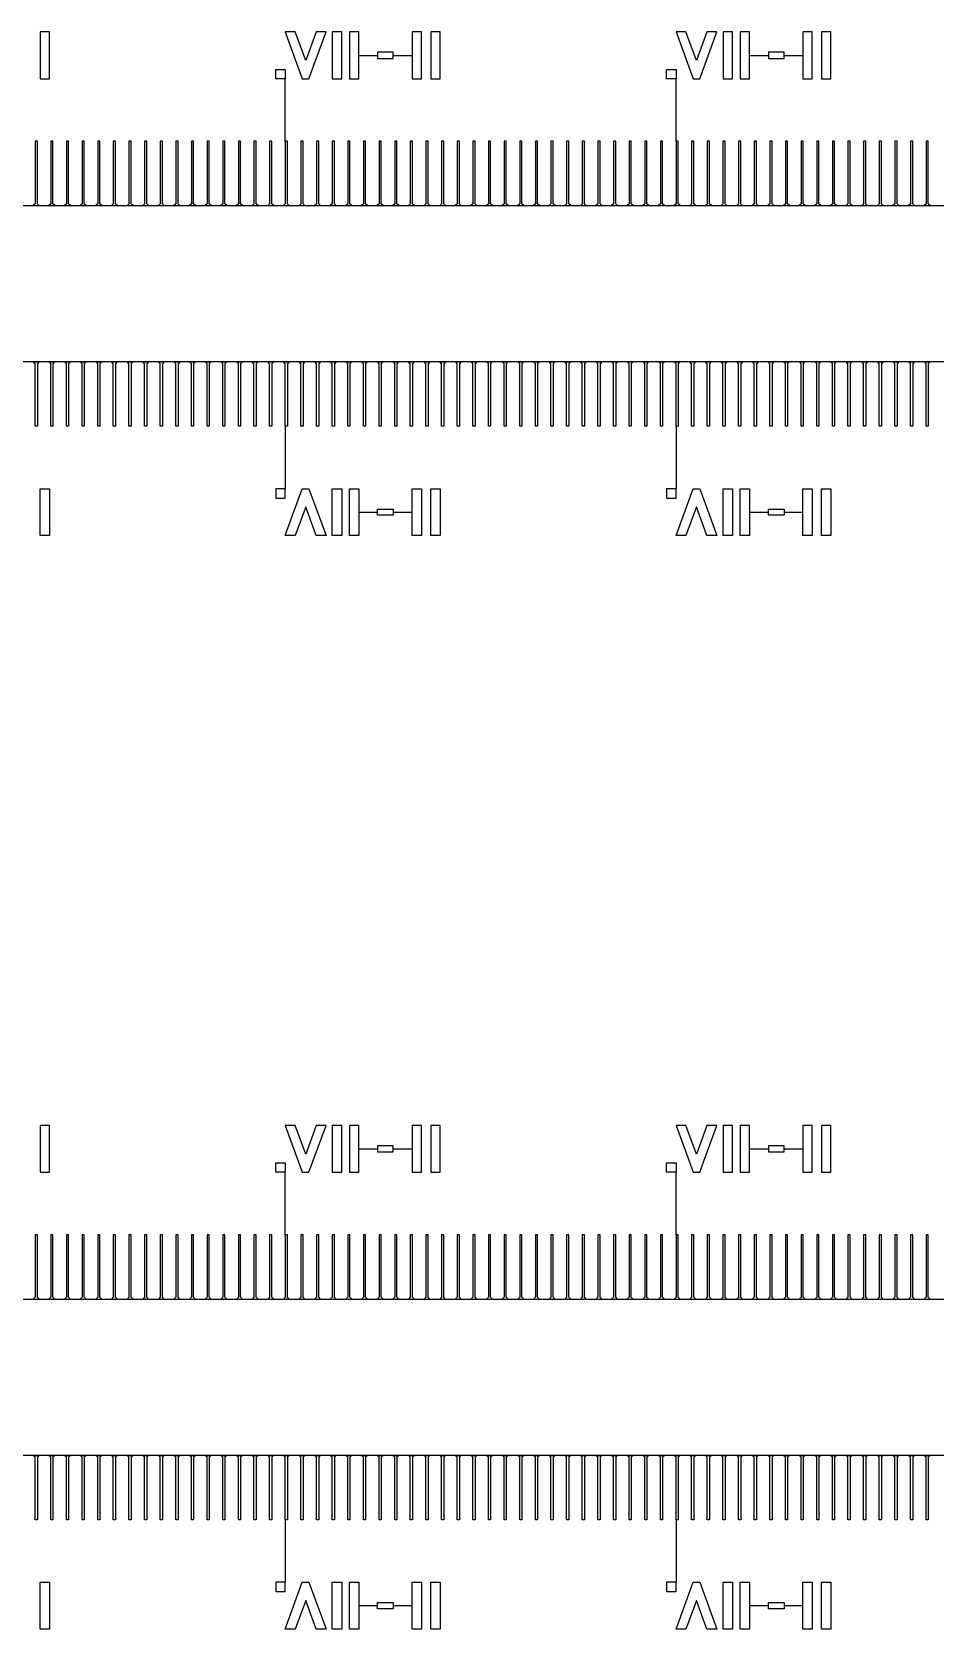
# Model space of a CAD drawing. Extents: x 135699 to 160699, y 112501 to 137501.
# Drawn here: x 146744 to 147033, y 130746 to 131257 of the extents above; entities that cross this region are included whole.
import ezdxf

# ---------------------------------------------------------------- set-up
doc = ezdxf.new("R2010")
doc.units = 13
doc.layers.add('0.7', color=50, linetype='Continuous')
doc.layers.add('Main', color=140, linetype='Continuous')
doc.layers.add('Write', color=7, linetype='Continuous', true_color=0x839eaa)

msp = doc.modelspace()

# ---------------------------------------------------------------- linework, layer by layer
for p, q in [((146848.23, 131249.41), (146854.23, 131249.41)), ((146859.23, 131249.41), (146865.23, 131249.41)), ((146973.23, 131249.41), (146979.23, 131249.41)), ((146984.23, 131249.41), (146990.23, 131249.41)), ((146824.68, 131221.91), (146824.68, 131241.91)), ((146949.68, 131221.91), (146949.68, 131241.91)), ((146824.68, 131130.71), (146824.68, 131110.71)), ((146949.68, 131130.71), (146949.68, 131110.71)), ((146848.23, 131103.21), (146854.23, 131103.21)), ((146859.23, 131103.21), (146865.23, 131103.21)), ((146973.23, 131103.21), (146979.23, 131103.21)), ((146984.23, 131103.21), (146990.23, 131103.21)), ((146848.23, 130899.41), (146854.23, 130899.41)), ((146859.23, 130899.41), (146865.23, 130899.41)), ((146973.23, 130899.41), (146979.23, 130899.41)), ((146984.23, 130899.41), (146990.23, 130899.41)), ((146824.68, 130871.91), (146824.68, 130891.91)), ((146949.68, 130871.91), (146949.68, 130891.91)), ((146824.68, 130780.71), (146824.68, 130760.71)), ((146949.68, 130780.71), (146949.68, 130760.71)), ((146848.23, 130753.21), (146854.23, 130753.21)), ((146859.23, 130753.21), (146865.23, 130753.21)), ((146973.23, 130753.21), (146979.23, 130753.21)), ((146984.23, 130753.21), (146990.23, 130753.21))]:
    msp.add_line(p, q)
at = {"layer": '0.7'}
for points in [[(146745.98, 131201.31), (146745.38, 131201.91), (146745.38, 131221.91), (146744.68, 131221.91), (146744.68, 131201.91), (146744.08, 131201.31)], [(146750.98, 131201.31), (146750.38, 131201.91), (146750.38, 131221.91), (146749.68, 131221.91), (146749.68, 131201.91), (146749.08, 131201.31)], [(146755.98, 131201.31), (146755.38, 131201.91), (146755.38, 131221.91), (146754.68, 131221.91), (146754.68, 131201.91), (146754.08, 131201.31)], [(146760.98, 131201.31), (146760.38, 131201.91), (146760.38, 131221.91), (146759.68, 131221.91), (146759.68, 131201.91), (146759.08, 131201.31)], [(146765.98, 131201.31), (146765.38, 131201.91), (146765.38, 131221.91), (146764.68, 131221.91), (146764.68, 131201.91), (146764.08, 131201.31)], [(146770.98, 131201.31), (146770.38, 131201.91), (146770.38, 131221.91), (146769.68, 131221.91), (146769.68, 131201.91), (146769.08, 131201.31)], [(146775.98, 131201.31), (146775.38, 131201.91), (146775.38, 131221.91), (146774.68, 131221.91), (146774.68, 131201.91), (146774.08, 131201.31)], [(146780.98, 131201.31), (146780.38, 131201.91), (146780.38, 131221.91), (146779.68, 131221.91), (146779.68, 131201.91), (146779.08, 131201.31)], [(146785.98, 131201.31), (146785.38, 131201.91), (146785.38, 131221.91), (146784.68, 131221.91), (146784.68, 131201.91), (146784.08, 131201.31)], [(146790.98, 131201.31), (146790.38, 131201.91), (146790.38, 131221.91), (146789.68, 131221.91), (146789.68, 131201.91), (146789.08, 131201.31)], [(146795.98, 131201.31), (146795.38, 131201.91), (146795.38, 131221.91), (146794.68, 131221.91), (146794.68, 131201.91), (146794.08, 131201.31)], [(146800.98, 131201.31), (146800.38, 131201.91), (146800.38, 131221.91), (146799.68, 131221.91), (146799.68, 131201.91), (146799.08, 131201.31)], [(146805.98, 131201.31), (146805.38, 131201.91), (146805.38, 131221.91), (146804.68, 131221.91), (146804.68, 131201.91), (146804.08, 131201.31)], [(146810.98, 131201.31), (146810.38, 131201.91), (146810.38, 131221.91), (146809.68, 131221.91), (146809.68, 131201.91), (146809.08, 131201.31)], [(146815.98, 131201.31), (146815.38, 131201.91), (146815.38, 131221.91), (146814.68, 131221.91), (146814.68, 131201.91), (146814.08, 131201.31)], [(146820.98, 131201.31), (146820.38, 131201.91), (146820.38, 131221.91), (146819.68, 131221.91), (146819.68, 131201.91), (146819.08, 131201.31)], [(146825.98, 131201.31), (146825.38, 131201.91), (146825.38, 131221.91), (146824.68, 131221.91), (146824.68, 131201.91), (146824.08, 131201.31)], [(146830.98, 131201.31), (146830.38, 131201.91), (146830.38, 131221.91), (146829.68, 131221.91), (146829.68, 131201.91), (146829.08, 131201.31)], [(146835.98, 131201.31), (146835.38, 131201.91), (146835.38, 131221.91), (146834.68, 131221.91), (146834.68, 131201.91), (146834.08, 131201.31)], [(146840.98, 131201.31), (146840.38, 131201.91), (146840.38, 131221.91), (146839.68, 131221.91), (146839.68, 131201.91), (146839.08, 131201.31)], [(146845.98, 131201.31), (146845.38, 131201.91), (146845.38, 131221.91), (146844.68, 131221.91), (146844.68, 131201.91), (146844.08, 131201.31)], [(146850.98, 131201.31), (146850.38, 131201.91), (146850.38, 131221.91), (146849.68, 131221.91), (146849.68, 131201.91), (146849.08, 131201.31)], [(146855.98, 131201.31), (146855.38, 131201.91), (146855.38, 131221.91), (146854.68, 131221.91), (146854.68, 131201.91), (146854.08, 131201.31)], [(146860.98, 131201.31), (146860.38, 131201.91), (146860.38, 131221.91), (146859.68, 131221.91), (146859.68, 131201.91), (146859.08, 131201.31)], [(146865.98, 131201.31), (146865.38, 131201.91), (146865.38, 131221.91), (146864.68, 131221.91), (146864.68, 131201.91), (146864.08, 131201.31)], [(146870.98, 131201.31), (146870.38, 131201.91), (146870.38, 131221.91), (146869.68, 131221.91), (146869.68, 131201.91), (146869.08, 131201.31)], [(146875.98, 131201.31), (146875.38, 131201.91), (146875.38, 131221.91), (146874.68, 131221.91), (146874.68, 131201.91), (146874.08, 131201.31)], [(146880.98, 131201.31), (146880.38, 131201.91), (146880.38, 131221.91), (146879.68, 131221.91), (146879.68, 131201.91), (146879.08, 131201.31)], [(146885.98, 131201.31), (146885.38, 131201.91), (146885.38, 131221.91), (146884.68, 131221.91), (146884.68, 131201.91), (146884.08, 131201.31)], [(146890.98, 131201.31), (146890.38, 131201.91), (146890.38, 131221.91), (146889.68, 131221.91), (146889.68, 131201.91), (146889.08, 131201.31)], [(146895.98, 131201.31), (146895.38, 131201.91), (146895.38, 131221.91), (146894.68, 131221.91), (146894.68, 131201.91), (146894.08, 131201.31)], [(146900.98, 131201.31), (146900.38, 131201.91), (146900.38, 131221.91), (146899.68, 131221.91), (146899.68, 131201.91), (146899.08, 131201.31)], [(146905.98, 131201.31), (146905.38, 131201.91), (146905.38, 131221.91), (146904.68, 131221.91), (146904.68, 131201.91), (146904.08, 131201.31)], [(146910.98, 131201.31), (146910.38, 131201.91), (146910.38, 131221.91), (146909.68, 131221.91), (146909.68, 131201.91), (146909.08, 131201.31)], [(146915.98, 131201.31), (146915.38, 131201.91), (146915.38, 131221.91), (146914.68, 131221.91), (146914.68, 131201.91), (146914.08, 131201.31)], [(146920.98, 131201.31), (146920.38, 131201.91), (146920.38, 131221.91), (146919.68, 131221.91), (146919.68, 131201.91), (146919.08, 131201.31)], [(146925.98, 131201.31), (146925.38, 131201.91), (146925.38, 131221.91), (146924.68, 131221.91), (146924.68, 131201.91), (146924.08, 131201.31)], [(146930.98, 131201.31), (146930.38, 131201.91), (146930.38, 131221.91), (146929.68, 131221.91), (146929.68, 131201.91), (146929.08, 131201.31)], [(146935.98, 131201.31), (146935.38, 131201.91), (146935.38, 131221.91), (146934.68, 131221.91), (146934.68, 131201.91), (146934.08, 131201.31)], [(146940.98, 131201.31), (146940.38, 131201.91), (146940.38, 131221.91), (146939.68, 131221.91), (146939.68, 131201.91), (146939.08, 131201.31)], [(146945.98, 131201.31), (146945.38, 131201.91), (146945.38, 131221.91), (146944.68, 131221.91), (146944.68, 131201.91), (146944.08, 131201.31)], [(146950.98, 131201.31), (146950.38, 131201.91), (146950.38, 131221.91), (146949.68, 131221.91), (146949.68, 131201.91), (146949.08, 131201.31)], [(146955.98, 131201.31), (146955.38, 131201.91), (146955.38, 131221.91), (146954.68, 131221.91), (146954.68, 131201.91), (146954.08, 131201.31)], [(146960.98, 131201.31), (146960.38, 131201.91), (146960.38, 131221.91), (146959.68, 131221.91), (146959.68, 131201.91), (146959.08, 131201.31)], [(146965.98, 131201.31), (146965.38, 131201.91), (146965.38, 131221.91), (146964.68, 131221.91), (146964.68, 131201.91), (146964.08, 131201.31)], [(146970.98, 131201.31), (146970.38, 131201.91), (146970.38, 131221.91), (146969.68, 131221.91), (146969.68, 131201.91), (146969.08, 131201.31)], [(146975.98, 131201.31), (146975.38, 131201.91), (146975.38, 131221.91), (146974.68, 131221.91), (146974.68, 131201.91), (146974.08, 131201.31)], [(146980.98, 131201.31), (146980.38, 131201.91), (146980.38, 131221.91), (146979.68, 131221.91), (146979.68, 131201.91), (146979.08, 131201.31)], [(146985.98, 131201.31), (146985.38, 131201.91), (146985.38, 131221.91), (146984.68, 131221.91), (146984.68, 131201.91), (146984.08, 131201.31)], [(146990.98, 131201.31), (146990.38, 131201.91), (146990.38, 131221.91), (146989.68, 131221.91), (146989.68, 131201.91), (146989.08, 131201.31)], [(146995.98, 131201.31), (146995.38, 131201.91), (146995.38, 131221.91), (146994.68, 131221.91), (146994.68, 131201.91), (146994.08, 131201.31)], [(147000.98, 131201.31), (147000.38, 131201.91), (147000.38, 131221.91), (146999.68, 131221.91), (146999.68, 131201.91), (146999.08, 131201.31)], [(147005.98, 131201.31), (147005.38, 131201.91), (147005.38, 131221.91), (147004.68, 131221.91), (147004.68, 131201.91), (147004.08, 131201.31)], [(147010.98, 131201.31), (147010.38, 131201.91), (147010.38, 131221.91), (147009.68, 131221.91), (147009.68, 131201.91), (147009.08, 131201.31)], [(147015.98, 131201.31), (147015.38, 131201.91), (147015.38, 131221.91), (147014.68, 131221.91), (147014.68, 131201.91), (147014.08, 131201.31)], [(147020.98, 131201.31), (147020.38, 131201.91), (147020.38, 131221.91), (147019.68, 131221.91), (147019.68, 131201.91), (147019.08, 131201.31)], [(147025.98, 131201.31), (147025.38, 131201.91), (147025.38, 131221.91), (147024.68, 131221.91), (147024.68, 131201.91), (147024.08, 131201.31)], [(147030.98, 131201.31), (147030.38, 131201.91), (147030.38, 131221.91), (147029.68, 131221.91), (147029.68, 131201.91), (147029.08, 131201.31)], [(146745.98, 131151.31), (146745.38, 131150.71), (146745.38, 131130.71), (146744.68, 131130.71), (146744.68, 131150.71), (146744.08, 131151.31)], [(146750.98, 131151.31), (146750.38, 131150.71), (146750.38, 131130.71), (146749.68, 131130.71), (146749.68, 131150.71), (146749.08, 131151.31)], [(146755.98, 131151.31), (146755.38, 131150.71), (146755.38, 131130.71), (146754.68, 131130.71), (146754.68, 131150.71), (146754.08, 131151.31)], [(146760.98, 131151.31), (146760.38, 131150.71), (146760.38, 131130.71), (146759.68, 131130.71), (146759.68, 131150.71), (146759.08, 131151.31)], [(146765.98, 131151.31), (146765.38, 131150.71), (146765.38, 131130.71), (146764.68, 131130.71), (146764.68, 131150.71), (146764.08, 131151.31)], [(146770.98, 131151.31), (146770.38, 131150.71), (146770.38, 131130.71), (146769.68, 131130.71), (146769.68, 131150.71), (146769.08, 131151.31)], [(146775.98, 131151.31), (146775.38, 131150.71), (146775.38, 131130.71), (146774.68, 131130.71), (146774.68, 131150.71), (146774.08, 131151.31)], [(146780.98, 131151.31), (146780.38, 131150.71), (146780.38, 131130.71), (146779.68, 131130.71), (146779.68, 131150.71), (146779.08, 131151.31)], [(146785.98, 131151.31), (146785.38, 131150.71), (146785.38, 131130.71), (146784.68, 131130.71), (146784.68, 131150.71), (146784.08, 131151.31)], [(146790.98, 131151.31), (146790.38, 131150.71), (146790.38, 131130.71), (146789.68, 131130.71), (146789.68, 131150.71), (146789.08, 131151.31)], [(146795.98, 131151.31), (146795.38, 131150.71), (146795.38, 131130.71), (146794.68, 131130.71), (146794.68, 131150.71), (146794.08, 131151.31)], [(146800.98, 131151.31), (146800.38, 131150.71), (146800.38, 131130.71), (146799.68, 131130.71), (146799.68, 131150.71), (146799.08, 131151.31)], [(146805.98, 131151.31), (146805.38, 131150.71), (146805.38, 131130.71), (146804.68, 131130.71), (146804.68, 131150.71), (146804.08, 131151.31)], [(146810.98, 131151.31), (146810.38, 131150.71), (146810.38, 131130.71), (146809.68, 131130.71), (146809.68, 131150.71), (146809.08, 131151.31)], [(146815.98, 131151.31), (146815.38, 131150.71), (146815.38, 131130.71), (146814.68, 131130.71), (146814.68, 131150.71), (146814.08, 131151.31)], [(146820.98, 131151.31), (146820.38, 131150.71), (146820.38, 131130.71), (146819.68, 131130.71), (146819.68, 131150.71), (146819.08, 131151.31)], [(146825.98, 131151.31), (146825.38, 131150.71), (146825.38, 131130.71), (146824.68, 131130.71), (146824.68, 131150.71), (146824.08, 131151.31)], [(146830.98, 131151.31), (146830.38, 131150.71), (146830.38, 131130.71), (146829.68, 131130.71), (146829.68, 131150.71), (146829.08, 131151.31)], [(146835.98, 131151.31), (146835.38, 131150.71), (146835.38, 131130.71), (146834.68, 131130.71), (146834.68, 131150.71), (146834.08, 131151.31)], [(146840.98, 131151.31), (146840.38, 131150.71), (146840.38, 131130.71), (146839.68, 131130.71), (146839.68, 131150.71), (146839.08, 131151.31)], [(146845.98, 131151.31), (146845.38, 131150.71), (146845.38, 131130.71), (146844.68, 131130.71), (146844.68, 131150.71), (146844.08, 131151.31)], [(146850.98, 131151.31), (146850.38, 131150.71), (146850.38, 131130.71), (146849.68, 131130.71), (146849.68, 131150.71), (146849.08, 131151.31)], [(146855.98, 131151.31), (146855.38, 131150.71), (146855.38, 131130.71), (146854.68, 131130.71), (146854.68, 131150.71), (146854.08, 131151.31)], [(146860.98, 131151.31), (146860.38, 131150.71), (146860.38, 131130.71), (146859.68, 131130.71), (146859.68, 131150.71), (146859.08, 131151.31)], [(146865.98, 131151.31), (146865.38, 131150.71), (146865.38, 131130.71), (146864.68, 131130.71), (146864.68, 131150.71), (146864.08, 131151.31)], [(146870.98, 131151.31), (146870.38, 131150.71), (146870.38, 131130.71), (146869.68, 131130.71), (146869.68, 131150.71), (146869.08, 131151.31)], [(146875.98, 131151.31), (146875.38, 131150.71), (146875.38, 131130.71), (146874.68, 131130.71), (146874.68, 131150.71), (146874.08, 131151.31)], [(146880.98, 131151.31), (146880.38, 131150.71), (146880.38, 131130.71), (146879.68, 131130.71), (146879.68, 131150.71), (146879.08, 131151.31)], [(146885.98, 131151.31), (146885.38, 131150.71), (146885.38, 131130.71), (146884.68, 131130.71), (146884.68, 131150.71), (146884.08, 131151.31)], [(146890.98, 131151.31), (146890.38, 131150.71), (146890.38, 131130.71), (146889.68, 131130.71), (146889.68, 131150.71), (146889.08, 131151.31)], [(146895.98, 131151.31), (146895.38, 131150.71), (146895.38, 131130.71), (146894.68, 131130.71), (146894.68, 131150.71), (146894.08, 131151.31)], [(146900.98, 131151.31), (146900.38, 131150.71), (146900.38, 131130.71), (146899.68, 131130.71), (146899.68, 131150.71), (146899.08, 131151.31)], [(146905.98, 131151.31), (146905.38, 131150.71), (146905.38, 131130.71), (146904.68, 131130.71), (146904.68, 131150.71), (146904.08, 131151.31)], [(146910.98, 131151.31), (146910.38, 131150.71), (146910.38, 131130.71), (146909.68, 131130.71), (146909.68, 131150.71), (146909.08, 131151.31)], [(146915.98, 131151.31), (146915.38, 131150.71), (146915.38, 131130.71), (146914.68, 131130.71), (146914.68, 131150.71), (146914.08, 131151.31)], [(146920.98, 131151.31), (146920.38, 131150.71), (146920.38, 131130.71), (146919.68, 131130.71), (146919.68, 131150.71), (146919.08, 131151.31)], [(146925.98, 131151.31), (146925.38, 131150.71), (146925.38, 131130.71), (146924.68, 131130.71), (146924.68, 131150.71), (146924.08, 131151.31)], [(146930.98, 131151.31), (146930.38, 131150.71), (146930.38, 131130.71), (146929.68, 131130.71), (146929.68, 131150.71), (146929.08, 131151.31)], [(146935.98, 131151.31), (146935.38, 131150.71), (146935.38, 131130.71), (146934.68, 131130.71), (146934.68, 131150.71), (146934.08, 131151.31)], [(146940.98, 131151.31), (146940.38, 131150.71), (146940.38, 131130.71), (146939.68, 131130.71), (146939.68, 131150.71), (146939.08, 131151.31)], [(146945.98, 131151.31), (146945.38, 131150.71), (146945.38, 131130.71), (146944.68, 131130.71), (146944.68, 131150.71), (146944.08, 131151.31)], [(146950.98, 131151.31), (146950.38, 131150.71), (146950.38, 131130.71), (146949.68, 131130.71), (146949.68, 131150.71), (146949.08, 131151.31)], [(146955.98, 131151.31), (146955.38, 131150.71), (146955.38, 131130.71), (146954.68, 131130.71), (146954.68, 131150.71), (146954.08, 131151.31)], [(146960.98, 131151.31), (146960.38, 131150.71), (146960.38, 131130.71), (146959.68, 131130.71), (146959.68, 131150.71), (146959.08, 131151.31)], [(146965.98, 131151.31), (146965.38, 131150.71), (146965.38, 131130.71), (146964.68, 131130.71), (146964.68, 131150.71), (146964.08, 131151.31)], [(146970.98, 131151.31), (146970.38, 131150.71), (146970.38, 131130.71), (146969.68, 131130.71), (146969.68, 131150.71), (146969.08, 131151.31)], [(146975.98, 131151.31), (146975.38, 131150.71), (146975.38, 131130.71), (146974.68, 131130.71), (146974.68, 131150.71), (146974.08, 131151.31)], [(146980.98, 131151.31), (146980.38, 131150.71), (146980.38, 131130.71), (146979.68, 131130.71), (146979.68, 131150.71), (146979.08, 131151.31)], [(146985.98, 131151.31), (146985.38, 131150.71), (146985.38, 131130.71), (146984.68, 131130.71), (146984.68, 131150.71), (146984.08, 131151.31)], [(146990.98, 131151.31), (146990.38, 131150.71), (146990.38, 131130.71), (146989.68, 131130.71), (146989.68, 131150.71), (146989.08, 131151.31)], [(146995.98, 131151.31), (146995.38, 131150.71), (146995.38, 131130.71), (146994.68, 131130.71), (146994.68, 131150.71), (146994.08, 131151.31)], [(147000.98, 131151.31), (147000.38, 131150.71), (147000.38, 131130.71), (146999.68, 131130.71), (146999.68, 131150.71), (146999.08, 131151.31)], [(147005.98, 131151.31), (147005.38, 131150.71), (147005.38, 131130.71), (147004.68, 131130.71), (147004.68, 131150.71), (147004.08, 131151.31)], [(147010.98, 131151.31), (147010.38, 131150.71), (147010.38, 131130.71), (147009.68, 131130.71), (147009.68, 131150.71), (147009.08, 131151.31)], [(147015.98, 131151.31), (147015.38, 131150.71), (147015.38, 131130.71), (147014.68, 131130.71), (147014.68, 131150.71), (147014.08, 131151.31)], [(147020.98, 131151.31), (147020.38, 131150.71), (147020.38, 131130.71), (147019.68, 131130.71), (147019.68, 131150.71), (147019.08, 131151.31)], [(147025.98, 131151.31), (147025.38, 131150.71), (147025.38, 131130.71), (147024.68, 131130.71), (147024.68, 131150.71), (147024.08, 131151.31)], [(147030.98, 131151.31), (147030.38, 131150.71), (147030.38, 131130.71), (147029.68, 131130.71), (147029.68, 131150.71), (147029.08, 131151.31)], [(146745.98, 130851.31), (146745.38, 130851.91), (146745.38, 130871.91), (146744.68, 130871.91), (146744.68, 130851.91), (146744.08, 130851.31)], [(146750.98, 130851.31), (146750.38, 130851.91), (146750.38, 130871.91), (146749.68, 130871.91), (146749.68, 130851.91), (146749.08, 130851.31)], [(146755.98, 130851.31), (146755.38, 130851.91), (146755.38, 130871.91), (146754.68, 130871.91), (146754.68, 130851.91), (146754.08, 130851.31)], [(146760.98, 130851.31), (146760.38, 130851.91), (146760.38, 130871.91), (146759.68, 130871.91), (146759.68, 130851.91), (146759.08, 130851.31)], [(146765.98, 130851.31), (146765.38, 130851.91), (146765.38, 130871.91), (146764.68, 130871.91), (146764.68, 130851.91), (146764.08, 130851.31)], [(146770.98, 130851.31), (146770.38, 130851.91), (146770.38, 130871.91), (146769.68, 130871.91), (146769.68, 130851.91), (146769.08, 130851.31)], [(146775.98, 130851.31), (146775.38, 130851.91), (146775.38, 130871.91), (146774.68, 130871.91), (146774.68, 130851.91), (146774.08, 130851.31)], [(146780.98, 130851.31), (146780.38, 130851.91), (146780.38, 130871.91), (146779.68, 130871.91), (146779.68, 130851.91), (146779.08, 130851.31)], [(146785.98, 130851.31), (146785.38, 130851.91), (146785.38, 130871.91), (146784.68, 130871.91), (146784.68, 130851.91), (146784.08, 130851.31)], [(146790.98, 130851.31), (146790.38, 130851.91), (146790.38, 130871.91), (146789.68, 130871.91), (146789.68, 130851.91), (146789.08, 130851.31)], [(146795.98, 130851.31), (146795.38, 130851.91), (146795.38, 130871.91), (146794.68, 130871.91), (146794.68, 130851.91), (146794.08, 130851.31)], [(146800.98, 130851.31), (146800.38, 130851.91), (146800.38, 130871.91), (146799.68, 130871.91), (146799.68, 130851.91), (146799.08, 130851.31)], [(146805.98, 130851.31), (146805.38, 130851.91), (146805.38, 130871.91), (146804.68, 130871.91), (146804.68, 130851.91), (146804.08, 130851.31)], [(146810.98, 130851.31), (146810.38, 130851.91), (146810.38, 130871.91), (146809.68, 130871.91), (146809.68, 130851.91), (146809.08, 130851.31)], [(146815.98, 130851.31), (146815.38, 130851.91), (146815.38, 130871.91), (146814.68, 130871.91), (146814.68, 130851.91), (146814.08, 130851.31)], [(146820.98, 130851.31), (146820.38, 130851.91), (146820.38, 130871.91), (146819.68, 130871.91), (146819.68, 130851.91), (146819.08, 130851.31)], [(146825.98, 130851.31), (146825.38, 130851.91), (146825.38, 130871.91), (146824.68, 130871.91), (146824.68, 130851.91), (146824.08, 130851.31)], [(146830.98, 130851.31), (146830.38, 130851.91), (146830.38, 130871.91), (146829.68, 130871.91), (146829.68, 130851.91), (146829.08, 130851.31)], [(146835.98, 130851.31), (146835.38, 130851.91), (146835.38, 130871.91), (146834.68, 130871.91), (146834.68, 130851.91), (146834.08, 130851.31)], [(146840.98, 130851.31), (146840.38, 130851.91), (146840.38, 130871.91), (146839.68, 130871.91), (146839.68, 130851.91), (146839.08, 130851.31)], [(146845.98, 130851.31), (146845.38, 130851.91), (146845.38, 130871.91), (146844.68, 130871.91), (146844.68, 130851.91), (146844.08, 130851.31)], [(146850.98, 130851.31), (146850.38, 130851.91), (146850.38, 130871.91), (146849.68, 130871.91), (146849.68, 130851.91), (146849.08, 130851.31)], [(146855.98, 130851.31), (146855.38, 130851.91), (146855.38, 130871.91), (146854.68, 130871.91), (146854.68, 130851.91), (146854.08, 130851.31)], [(146860.98, 130851.31), (146860.38, 130851.91), (146860.38, 130871.91), (146859.68, 130871.91), (146859.68, 130851.91), (146859.08, 130851.31)], [(146865.98, 130851.31), (146865.38, 130851.91), (146865.38, 130871.91), (146864.68, 130871.91), (146864.68, 130851.91), (146864.08, 130851.31)], [(146870.98, 130851.31), (146870.38, 130851.91), (146870.38, 130871.91), (146869.68, 130871.91), (146869.68, 130851.91), (146869.08, 130851.31)], [(146875.98, 130851.31), (146875.38, 130851.91), (146875.38, 130871.91), (146874.68, 130871.91), (146874.68, 130851.91), (146874.08, 130851.31)], [(146880.98, 130851.31), (146880.38, 130851.91), (146880.38, 130871.91), (146879.68, 130871.91), (146879.68, 130851.91), (146879.08, 130851.31)], [(146885.98, 130851.31), (146885.38, 130851.91), (146885.38, 130871.91), (146884.68, 130871.91), (146884.68, 130851.91), (146884.08, 130851.31)], [(146890.98, 130851.31), (146890.38, 130851.91), (146890.38, 130871.91), (146889.68, 130871.91), (146889.68, 130851.91), (146889.08, 130851.31)], [(146895.98, 130851.31), (146895.38, 130851.91), (146895.38, 130871.91), (146894.68, 130871.91), (146894.68, 130851.91), (146894.08, 130851.31)], [(146900.98, 130851.31), (146900.38, 130851.91), (146900.38, 130871.91), (146899.68, 130871.91), (146899.68, 130851.91), (146899.08, 130851.31)], [(146905.98, 130851.31), (146905.38, 130851.91), (146905.38, 130871.91), (146904.68, 130871.91), (146904.68, 130851.91), (146904.08, 130851.31)], [(146910.98, 130851.31), (146910.38, 130851.91), (146910.38, 130871.91), (146909.68, 130871.91), (146909.68, 130851.91), (146909.08, 130851.31)], [(146915.98, 130851.31), (146915.38, 130851.91), (146915.38, 130871.91), (146914.68, 130871.91), (146914.68, 130851.91), (146914.08, 130851.31)], [(146920.98, 130851.31), (146920.38, 130851.91), (146920.38, 130871.91), (146919.68, 130871.91), (146919.68, 130851.91), (146919.08, 130851.31)], [(146925.98, 130851.31), (146925.38, 130851.91), (146925.38, 130871.91), (146924.68, 130871.91), (146924.68, 130851.91), (146924.08, 130851.31)], [(146930.98, 130851.31), (146930.38, 130851.91), (146930.38, 130871.91), (146929.68, 130871.91), (146929.68, 130851.91), (146929.08, 130851.31)], [(146935.98, 130851.31), (146935.38, 130851.91), (146935.38, 130871.91), (146934.68, 130871.91), (146934.68, 130851.91), (146934.08, 130851.31)], [(146940.98, 130851.31), (146940.38, 130851.91), (146940.38, 130871.91), (146939.68, 130871.91), (146939.68, 130851.91), (146939.08, 130851.31)], [(146945.98, 130851.31), (146945.38, 130851.91), (146945.38, 130871.91), (146944.68, 130871.91), (146944.68, 130851.91), (146944.08, 130851.31)], [(146950.98, 130851.31), (146950.38, 130851.91), (146950.38, 130871.91), (146949.68, 130871.91), (146949.68, 130851.91), (146949.08, 130851.31)], [(146955.98, 130851.31), (146955.38, 130851.91), (146955.38, 130871.91), (146954.68, 130871.91), (146954.68, 130851.91), (146954.08, 130851.31)], [(146960.98, 130851.31), (146960.38, 130851.91), (146960.38, 130871.91), (146959.68, 130871.91), (146959.68, 130851.91), (146959.08, 130851.31)], [(146965.98, 130851.31), (146965.38, 130851.91), (146965.38, 130871.91), (146964.68, 130871.91), (146964.68, 130851.91), (146964.08, 130851.31)], [(146970.98, 130851.31), (146970.38, 130851.91), (146970.38, 130871.91), (146969.68, 130871.91), (146969.68, 130851.91), (146969.08, 130851.31)], [(146975.98, 130851.31), (146975.38, 130851.91), (146975.38, 130871.91), (146974.68, 130871.91), (146974.68, 130851.91), (146974.08, 130851.31)], [(146980.98, 130851.31), (146980.38, 130851.91), (146980.38, 130871.91), (146979.68, 130871.91), (146979.68, 130851.91), (146979.08, 130851.31)], [(146985.98, 130851.31), (146985.38, 130851.91), (146985.38, 130871.91), (146984.68, 130871.91), (146984.68, 130851.91), (146984.08, 130851.31)], [(146990.98, 130851.31), (146990.38, 130851.91), (146990.38, 130871.91), (146989.68, 130871.91), (146989.68, 130851.91), (146989.08, 130851.31)], [(146995.98, 130851.31), (146995.38, 130851.91), (146995.38, 130871.91), (146994.68, 130871.91), (146994.68, 130851.91), (146994.08, 130851.31)], [(147000.98, 130851.31), (147000.38, 130851.91), (147000.38, 130871.91), (146999.68, 130871.91), (146999.68, 130851.91), (146999.08, 130851.31)], [(147005.98, 130851.31), (147005.38, 130851.91), (147005.38, 130871.91), (147004.68, 130871.91), (147004.68, 130851.91), (147004.08, 130851.31)], [(147010.98, 130851.31), (147010.38, 130851.91), (147010.38, 130871.91), (147009.68, 130871.91), (147009.68, 130851.91), (147009.08, 130851.31)], [(147015.98, 130851.31), (147015.38, 130851.91), (147015.38, 130871.91), (147014.68, 130871.91), (147014.68, 130851.91), (147014.08, 130851.31)], [(147020.98, 130851.31), (147020.38, 130851.91), (147020.38, 130871.91), (147019.68, 130871.91), (147019.68, 130851.91), (147019.08, 130851.31)], [(147025.98, 130851.31), (147025.38, 130851.91), (147025.38, 130871.91), (147024.68, 130871.91), (147024.68, 130851.91), (147024.08, 130851.31)], [(147030.98, 130851.31), (147030.38, 130851.91), (147030.38, 130871.91), (147029.68, 130871.91), (147029.68, 130851.91), (147029.08, 130851.31)], [(146745.98, 130801.31), (146745.38, 130800.71), (146745.38, 130780.71), (146744.68, 130780.71), (146744.68, 130800.71), (146744.08, 130801.31)], [(146750.98, 130801.31), (146750.38, 130800.71), (146750.38, 130780.71), (146749.68, 130780.71), (146749.68, 130800.71), (146749.08, 130801.31)], [(146755.98, 130801.31), (146755.38, 130800.71), (146755.38, 130780.71), (146754.68, 130780.71), (146754.68, 130800.71), (146754.08, 130801.31)], [(146760.98, 130801.31), (146760.38, 130800.71), (146760.38, 130780.71), (146759.68, 130780.71), (146759.68, 130800.71), (146759.08, 130801.31)], [(146765.98, 130801.31), (146765.38, 130800.71), (146765.38, 130780.71), (146764.68, 130780.71), (146764.68, 130800.71), (146764.08, 130801.31)], [(146770.98, 130801.31), (146770.38, 130800.71), (146770.38, 130780.71), (146769.68, 130780.71), (146769.68, 130800.71), (146769.08, 130801.31)], [(146775.98, 130801.31), (146775.38, 130800.71), (146775.38, 130780.71), (146774.68, 130780.71), (146774.68, 130800.71), (146774.08, 130801.31)], [(146780.98, 130801.31), (146780.38, 130800.71), (146780.38, 130780.71), (146779.68, 130780.71), (146779.68, 130800.71), (146779.08, 130801.31)], [(146785.98, 130801.31), (146785.38, 130800.71), (146785.38, 130780.71), (146784.68, 130780.71), (146784.68, 130800.71), (146784.08, 130801.31)], [(146790.98, 130801.31), (146790.38, 130800.71), (146790.38, 130780.71), (146789.68, 130780.71), (146789.68, 130800.71), (146789.08, 130801.31)], [(146795.98, 130801.31), (146795.38, 130800.71), (146795.38, 130780.71), (146794.68, 130780.71), (146794.68, 130800.71), (146794.08, 130801.31)], [(146800.98, 130801.31), (146800.38, 130800.71), (146800.38, 130780.71), (146799.68, 130780.71), (146799.68, 130800.71), (146799.08, 130801.31)], [(146805.98, 130801.31), (146805.38, 130800.71), (146805.38, 130780.71), (146804.68, 130780.71), (146804.68, 130800.71), (146804.08, 130801.31)], [(146810.98, 130801.31), (146810.38, 130800.71), (146810.38, 130780.71), (146809.68, 130780.71), (146809.68, 130800.71), (146809.08, 130801.31)], [(146815.98, 130801.31), (146815.38, 130800.71), (146815.38, 130780.71), (146814.68, 130780.71), (146814.68, 130800.71), (146814.08, 130801.31)], [(146820.98, 130801.31), (146820.38, 130800.71), (146820.38, 130780.71), (146819.68, 130780.71), (146819.68, 130800.71), (146819.08, 130801.31)], [(146825.98, 130801.31), (146825.38, 130800.71), (146825.38, 130780.71), (146824.68, 130780.71), (146824.68, 130800.71), (146824.08, 130801.31)], [(146830.98, 130801.31), (146830.38, 130800.71), (146830.38, 130780.71), (146829.68, 130780.71), (146829.68, 130800.71), (146829.08, 130801.31)], [(146835.98, 130801.31), (146835.38, 130800.71), (146835.38, 130780.71), (146834.68, 130780.71), (146834.68, 130800.71), (146834.08, 130801.31)], [(146840.98, 130801.31), (146840.38, 130800.71), (146840.38, 130780.71), (146839.68, 130780.71), (146839.68, 130800.71), (146839.08, 130801.31)], [(146845.98, 130801.31), (146845.38, 130800.71), (146845.38, 130780.71), (146844.68, 130780.71), (146844.68, 130800.71), (146844.08, 130801.31)], [(146850.98, 130801.31), (146850.38, 130800.71), (146850.38, 130780.71), (146849.68, 130780.71), (146849.68, 130800.71), (146849.08, 130801.31)], [(146855.98, 130801.31), (146855.38, 130800.71), (146855.38, 130780.71), (146854.68, 130780.71), (146854.68, 130800.71), (146854.08, 130801.31)], [(146860.98, 130801.31), (146860.38, 130800.71), (146860.38, 130780.71), (146859.68, 130780.71), (146859.68, 130800.71), (146859.08, 130801.31)], [(146865.98, 130801.31), (146865.38, 130800.71), (146865.38, 130780.71), (146864.68, 130780.71), (146864.68, 130800.71), (146864.08, 130801.31)], [(146870.98, 130801.31), (146870.38, 130800.71), (146870.38, 130780.71), (146869.68, 130780.71), (146869.68, 130800.71), (146869.08, 130801.31)], [(146875.98, 130801.31), (146875.38, 130800.71), (146875.38, 130780.71), (146874.68, 130780.71), (146874.68, 130800.71), (146874.08, 130801.31)], [(146880.98, 130801.31), (146880.38, 130800.71), (146880.38, 130780.71), (146879.68, 130780.71), (146879.68, 130800.71), (146879.08, 130801.31)], [(146885.98, 130801.31), (146885.38, 130800.71), (146885.38, 130780.71), (146884.68, 130780.71), (146884.68, 130800.71), (146884.08, 130801.31)], [(146890.98, 130801.31), (146890.38, 130800.71), (146890.38, 130780.71), (146889.68, 130780.71), (146889.68, 130800.71), (146889.08, 130801.31)], [(146895.98, 130801.31), (146895.38, 130800.71), (146895.38, 130780.71), (146894.68, 130780.71), (146894.68, 130800.71), (146894.08, 130801.31)], [(146900.98, 130801.31), (146900.38, 130800.71), (146900.38, 130780.71), (146899.68, 130780.71), (146899.68, 130800.71), (146899.08, 130801.31)], [(146905.98, 130801.31), (146905.38, 130800.71), (146905.38, 130780.71), (146904.68, 130780.71), (146904.68, 130800.71), (146904.08, 130801.31)], [(146910.98, 130801.31), (146910.38, 130800.71), (146910.38, 130780.71), (146909.68, 130780.71), (146909.68, 130800.71), (146909.08, 130801.31)], [(146915.98, 130801.31), (146915.38, 130800.71), (146915.38, 130780.71), (146914.68, 130780.71), (146914.68, 130800.71), (146914.08, 130801.31)], [(146920.98, 130801.31), (146920.38, 130800.71), (146920.38, 130780.71), (146919.68, 130780.71), (146919.68, 130800.71), (146919.08, 130801.31)], [(146925.98, 130801.31), (146925.38, 130800.71), (146925.38, 130780.71), (146924.68, 130780.71), (146924.68, 130800.71), (146924.08, 130801.31)], [(146930.98, 130801.31), (146930.38, 130800.71), (146930.38, 130780.71), (146929.68, 130780.71), (146929.68, 130800.71), (146929.08, 130801.31)], [(146935.98, 130801.31), (146935.38, 130800.71), (146935.38, 130780.71), (146934.68, 130780.71), (146934.68, 130800.71), (146934.08, 130801.31)], [(146940.98, 130801.31), (146940.38, 130800.71), (146940.38, 130780.71), (146939.68, 130780.71), (146939.68, 130800.71), (146939.08, 130801.31)], [(146945.98, 130801.31), (146945.38, 130800.71), (146945.38, 130780.71), (146944.68, 130780.71), (146944.68, 130800.71), (146944.08, 130801.31)], [(146950.98, 130801.31), (146950.38, 130800.71), (146950.38, 130780.71), (146949.68, 130780.71), (146949.68, 130800.71), (146949.08, 130801.31)], [(146955.98, 130801.31), (146955.38, 130800.71), (146955.38, 130780.71), (146954.68, 130780.71), (146954.68, 130800.71), (146954.08, 130801.31)], [(146960.98, 130801.31), (146960.38, 130800.71), (146960.38, 130780.71), (146959.68, 130780.71), (146959.68, 130800.71), (146959.08, 130801.31)], [(146965.98, 130801.31), (146965.38, 130800.71), (146965.38, 130780.71), (146964.68, 130780.71), (146964.68, 130800.71), (146964.08, 130801.31)], [(146970.98, 130801.31), (146970.38, 130800.71), (146970.38, 130780.71), (146969.68, 130780.71), (146969.68, 130800.71), (146969.08, 130801.31)], [(146975.98, 130801.31), (146975.38, 130800.71), (146975.38, 130780.71), (146974.68, 130780.71), (146974.68, 130800.71), (146974.08, 130801.31)], [(146980.98, 130801.31), (146980.38, 130800.71), (146980.38, 130780.71), (146979.68, 130780.71), (146979.68, 130800.71), (146979.08, 130801.31)], [(146985.98, 130801.31), (146985.38, 130800.71), (146985.38, 130780.71), (146984.68, 130780.71), (146984.68, 130800.71), (146984.08, 130801.31)], [(146990.98, 130801.31), (146990.38, 130800.71), (146990.38, 130780.71), (146989.68, 130780.71), (146989.68, 130800.71), (146989.08, 130801.31)], [(146995.98, 130801.31), (146995.38, 130800.71), (146995.38, 130780.71), (146994.68, 130780.71), (146994.68, 130800.71), (146994.08, 130801.31)], [(147000.98, 130801.31), (147000.38, 130800.71), (147000.38, 130780.71), (146999.68, 130780.71), (146999.68, 130800.71), (146999.08, 130801.31)], [(147005.98, 130801.31), (147005.38, 130800.71), (147005.38, 130780.71), (147004.68, 130780.71), (147004.68, 130800.71), (147004.08, 130801.31)], [(147010.98, 130801.31), (147010.38, 130800.71), (147010.38, 130780.71), (147009.68, 130780.71), (147009.68, 130800.71), (147009.08, 130801.31)], [(147015.98, 130801.31), (147015.38, 130800.71), (147015.38, 130780.71), (147014.68, 130780.71), (147014.68, 130800.71), (147014.08, 130801.31)], [(147020.98, 130801.31), (147020.38, 130800.71), (147020.38, 130780.71), (147019.68, 130780.71), (147019.68, 130800.71), (147019.08, 130801.31)], [(147025.98, 130801.31), (147025.38, 130800.71), (147025.38, 130780.71), (147024.68, 130780.71), (147024.68, 130800.71), (147024.08, 130801.31)], [(147030.98, 130801.31), (147030.38, 130800.71), (147030.38, 130780.71), (147029.68, 130780.71), (147029.68, 130800.71), (147029.08, 130801.31)]]:
    msp.add_lwpolyline(points, close=True, dxfattribs=at)
at = {"layer": 'Main'}
for points in [[(150449.08, 131201.31, -0.414214), (150549.08, 131101.31), (150549.08, 130901.31, -0.414214), (150449.08, 130801.31), (145949.08, 130801.31, -0.414214), (145849.08, 130901.31), (145849.08, 131101.31, -0.414214), (145949.08, 131201.31)], [(150449.08, 131151.31), (145949.08, 131151.31, 0.414214), (145899.08, 131101.31), (145899.08, 130901.31, 0.414214), (145949.08, 130851.31), (150449.08, 130851.31, 0.414214), (150499.08, 130901.31), (150499.08, 131101.31, 0.414214)]]:
    msp.add_lwpolyline(points, format="xyb", close=True, dxfattribs=at)
at = {"layer": 'Write'}
for points in [[(146749.23, 131241.91), (146749.23, 131256.91), (146746.23, 131256.91), (146746.23, 131241.91)], [(146831.21, 131247.76), (146827.87, 131256.91), (146824.68, 131256.91), (146830.14, 131241.91), (146832.27, 131241.91), (146837.73, 131256.91), (146834.54, 131256.91)], [(146842.73, 131241.91), (146842.73, 131256.91), (146839.73, 131256.91), (146839.73, 131241.91)], [(146848.23, 131241.91), (146848.23, 131256.91), (146845.23, 131256.91), (146845.23, 131241.91)], [(146868.23, 131241.91), (146868.23, 131256.91), (146865.23, 131256.91), (146865.23, 131241.91)], [(146874.23, 131241.91), (146874.23, 131256.91), (146871.23, 131256.91), (146871.23, 131241.91)], [(146956.21, 131247.76), (146952.87, 131256.91), (146949.68, 131256.91), (146955.14, 131241.91), (146957.27, 131241.91), (146962.73, 131256.91), (146959.54, 131256.91)], [(146967.73, 131241.91), (146967.73, 131256.91), (146964.73, 131256.91), (146964.73, 131241.91)], [(146973.23, 131241.91), (146973.23, 131256.91), (146970.23, 131256.91), (146970.23, 131241.91)], [(146993.23, 131241.91), (146993.23, 131256.91), (146990.23, 131256.91), (146990.23, 131241.91)], [(146999.23, 131241.91), (146999.23, 131256.91), (146996.23, 131256.91), (146996.23, 131241.91)], [(146859.23, 131248.41), (146859.23, 131250.41), (146854.23, 131250.41), (146854.23, 131248.41)], [(146984.23, 131248.41), (146984.23, 131250.41), (146979.23, 131250.41), (146979.23, 131248.41)], [(146821.68, 131241.91), (146821.68, 131244.91), (146824.68, 131244.91), (146824.68, 131241.91)], [(146946.68, 131241.91), (146946.68, 131244.91), (146949.68, 131244.91), (146949.68, 131241.91)], [(146749.23, 131110.71), (146749.23, 131095.71), (146746.23, 131095.71), (146746.23, 131110.71)], [(146821.68, 131110.71), (146821.68, 131107.71), (146824.68, 131107.71), (146824.68, 131110.71)], [(146831.21, 131104.86), (146827.87, 131095.71), (146824.68, 131095.71), (146830.14, 131110.71), (146832.27, 131110.71), (146837.73, 131095.71), (146834.54, 131095.71)], [(146842.73, 131110.71), (146842.73, 131095.71), (146839.73, 131095.71), (146839.73, 131110.71)], [(146848.23, 131110.71), (146848.23, 131095.71), (146845.23, 131095.71), (146845.23, 131110.71)], [(146868.23, 131110.71), (146868.23, 131095.71), (146865.23, 131095.71), (146865.23, 131110.71)], [(146874.23, 131110.71), (146874.23, 131095.71), (146871.23, 131095.71), (146871.23, 131110.71)], [(146946.68, 131110.71), (146946.68, 131107.71), (146949.68, 131107.71), (146949.68, 131110.71)], [(146956.21, 131104.86), (146952.87, 131095.71), (146949.68, 131095.71), (146955.14, 131110.71), (146957.27, 131110.71), (146962.73, 131095.71), (146959.54, 131095.71)], [(146967.73, 131110.71), (146967.73, 131095.71), (146964.73, 131095.71), (146964.73, 131110.71)], [(146973.23, 131110.71), (146973.23, 131095.71), (146970.23, 131095.71), (146970.23, 131110.71)], [(146993.23, 131110.71), (146993.23, 131095.71), (146990.23, 131095.71), (146990.23, 131110.71)], [(146999.23, 131110.71), (146999.23, 131095.71), (146996.23, 131095.71), (146996.23, 131110.71)], [(146859.23, 131104.21), (146859.23, 131102.21), (146854.23, 131102.21), (146854.23, 131104.21)], [(146984.23, 131104.21), (146984.23, 131102.21), (146979.23, 131102.21), (146979.23, 131104.21)], [(146749.23, 130891.91), (146749.23, 130906.91), (146746.23, 130906.91), (146746.23, 130891.91)], [(146831.21, 130897.76), (146827.87, 130906.91), (146824.68, 130906.91), (146830.14, 130891.91), (146832.27, 130891.91), (146837.73, 130906.91), (146834.54, 130906.91)], [(146842.73, 130891.91), (146842.73, 130906.91), (146839.73, 130906.91), (146839.73, 130891.91)], [(146848.23, 130891.91), (146848.23, 130906.91), (146845.23, 130906.91), (146845.23, 130891.91)], [(146868.23, 130891.91), (146868.23, 130906.91), (146865.23, 130906.91), (146865.23, 130891.91)], [(146874.23, 130891.91), (146874.23, 130906.91), (146871.23, 130906.91), (146871.23, 130891.91)], [(146956.21, 130897.76), (146952.87, 130906.91), (146949.68, 130906.91), (146955.14, 130891.91), (146957.27, 130891.91), (146962.73, 130906.91), (146959.54, 130906.91)], [(146967.73, 130891.91), (146967.73, 130906.91), (146964.73, 130906.91), (146964.73, 130891.91)], [(146973.23, 130891.91), (146973.23, 130906.91), (146970.23, 130906.91), (146970.23, 130891.91)], [(146993.23, 130891.91), (146993.23, 130906.91), (146990.23, 130906.91), (146990.23, 130891.91)], [(146999.23, 130891.91), (146999.23, 130906.91), (146996.23, 130906.91), (146996.23, 130891.91)], [(146859.23, 130898.41), (146859.23, 130900.41), (146854.23, 130900.41), (146854.23, 130898.41)], [(146984.23, 130898.41), (146984.23, 130900.41), (146979.23, 130900.41), (146979.23, 130898.41)], [(146821.68, 130891.91), (146821.68, 130894.91), (146824.68, 130894.91), (146824.68, 130891.91)], [(146946.68, 130891.91), (146946.68, 130894.91), (146949.68, 130894.91), (146949.68, 130891.91)], [(146749.23, 130760.71), (146749.23, 130745.71), (146746.23, 130745.71), (146746.23, 130760.71)], [(146821.68, 130760.71), (146821.68, 130757.71), (146824.68, 130757.71), (146824.68, 130760.71)], [(146831.21, 130754.86), (146827.87, 130745.71), (146824.68, 130745.71), (146830.14, 130760.71), (146832.27, 130760.71), (146837.73, 130745.71), (146834.54, 130745.71)], [(146842.73, 130760.71), (146842.73, 130745.71), (146839.73, 130745.71), (146839.73, 130760.71)], [(146848.23, 130760.71), (146848.23, 130745.71), (146845.23, 130745.71), (146845.23, 130760.71)], [(146868.23, 130760.71), (146868.23, 130745.71), (146865.23, 130745.71), (146865.23, 130760.71)], [(146874.23, 130760.71), (146874.23, 130745.71), (146871.23, 130745.71), (146871.23, 130760.71)], [(146946.68, 130760.71), (146946.68, 130757.71), (146949.68, 130757.71), (146949.68, 130760.71)], [(146956.21, 130754.86), (146952.87, 130745.71), (146949.68, 130745.71), (146955.14, 130760.71), (146957.27, 130760.71), (146962.73, 130745.71), (146959.54, 130745.71)], [(146967.73, 130760.71), (146967.73, 130745.71), (146964.73, 130745.71), (146964.73, 130760.71)], [(146973.23, 130760.71), (146973.23, 130745.71), (146970.23, 130745.71), (146970.23, 130760.71)], [(146993.23, 130760.71), (146993.23, 130745.71), (146990.23, 130745.71), (146990.23, 130760.71)], [(146999.23, 130760.71), (146999.23, 130745.71), (146996.23, 130745.71), (146996.23, 130760.71)], [(146859.23, 130754.21), (146859.23, 130752.21), (146854.23, 130752.21), (146854.23, 130754.21)], [(146984.23, 130754.21), (146984.23, 130752.21), (146979.23, 130752.21), (146979.23, 130754.21)]]:
    msp.add_lwpolyline(points, close=True, dxfattribs=at)

doc.saveas('drawing.dxf')
